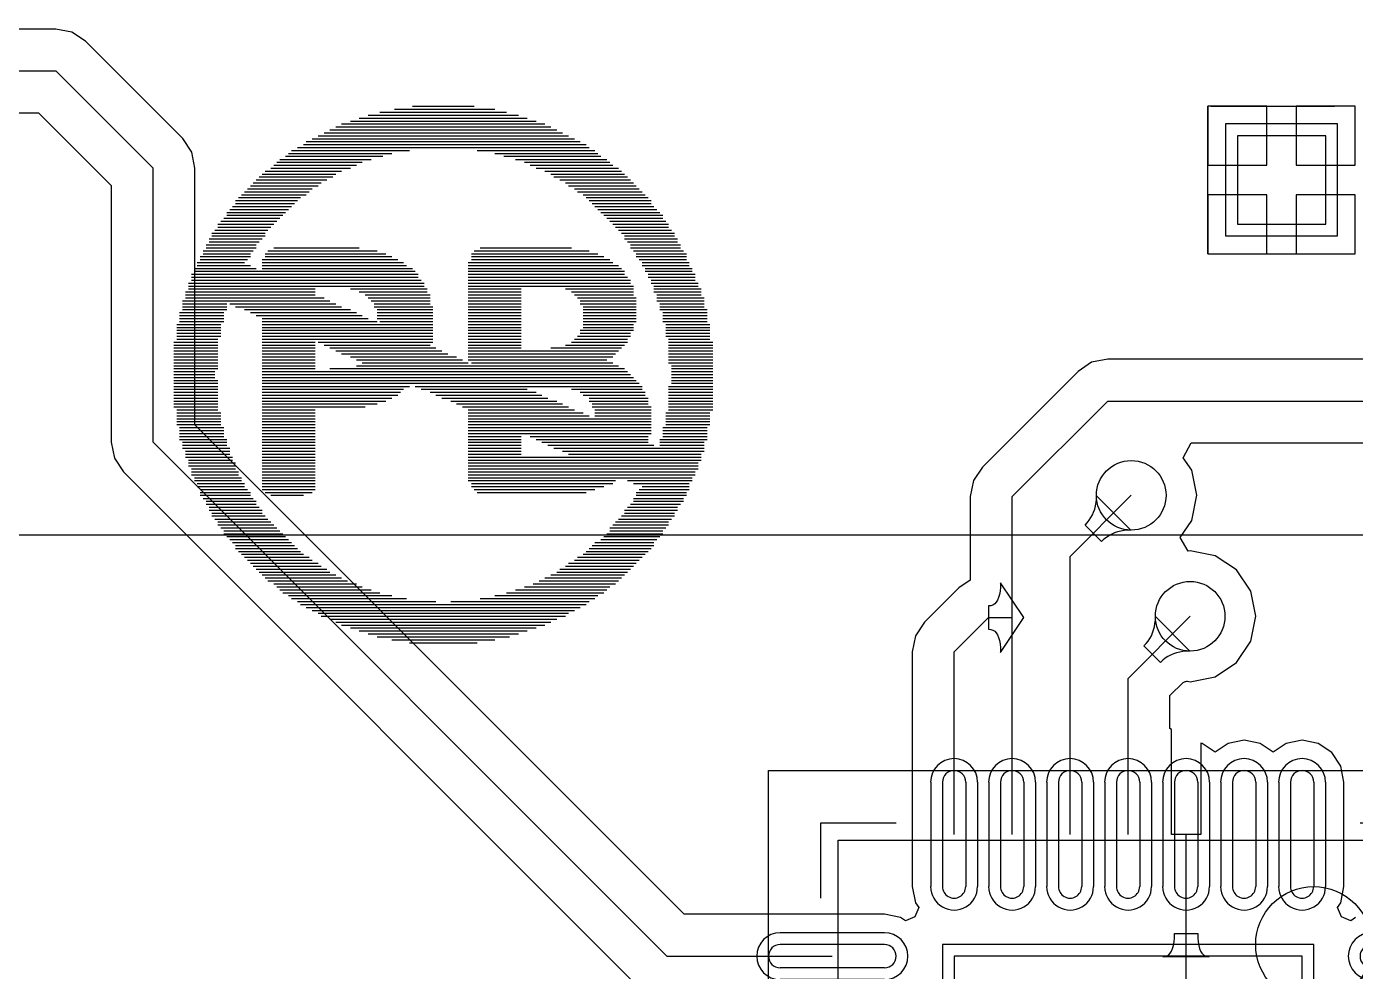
# Model space of a CAD drawing. Header units: millimetres. Extents: x 38 to 147, y 67 to 99.
# Drawn here: x 54.18 to 65.64, y 74.23 to 82.37 of the extents above; entities that cross this region are included whole.
import ezdxf

# ---------------------------------------------------------------- set-up
doc = ezdxf.new("R2010")
doc.units = ezdxf.units.MM
for name, color, linetype in [('BottomOverlay', 54, 'Continuous'), ('Mechanical13', 56, 'Continuous'), ('Mechanical15', 56, 'Continuous'), ('MultiLayer', 9, 'Continuous'), ('TopLayer', 1, 'Continuous'), ('TopOverlay', 2, 'Continuous'), ('TopPaste', 8, 'Continuous'), ('TopSolder', 216, 'Continuous')]:
    doc.layers.add(name, color=color, linetype=linetype)

# ---------------------------------------------------------------- blocks, each defined once
blk = doc.blocks.new('C3528_5')
at = {"layer": 'TopLayer'}
for p, q in [((-1.9, 1.1), (-1.9, -1.1)), ((-0.7, 1.1), (-1.9, 1.1)), ((-0.7, -1.1), (-0.7, 1.1)), ((0.7, 1.1), (0.7, -1.1)), ((1.9, 1.1), (0.7, 1.1)), ((1.9, -1.1), (1.9, 1.1)), ((-1.9, -1.1), (-0.7, -1.1)), ((0.7, -1.1), (1.9, -1.1))]:
    blk.add_line(p, q, dxfattribs=at)
at = {"layer": 'TopOverlay'}
for p, q in [((-2.3, 0), (-2.3, 1.5)), ((-2.3, 1.5), (2.3, 1.5)), ((2.3, -1.5), (2.3, 1.5)), ((-2.743, -1.372), (-2.743, 1.295)), ((-2.3, -1.5), (-2.3, 0)), ((-2.3, -1.5), (2.3, -1.5))]:
    blk.add_line(p, q, dxfattribs=at)
at = {"layer": 'TopPaste'}
for p, q in [((-1.9, 1.1), (-1.9, -1.1)), ((-0.7, 1.1), (-1.9, 1.1)), ((-0.7, -1.1), (-0.7, 1.1)), ((0.7, 1.1), (0.7, -1.1)), ((1.9, 1.1), (0.7, 1.1)), ((1.9, -1.1), (1.9, 1.1)), ((-1.9, -1.1), (-0.7, -1.1)), ((0.7, -1.1), (1.9, -1.1))]:
    blk.add_line(p, q, dxfattribs=at)
at = {"layer": 'TopSolder'}
for p, q in [((-2.002, 1.202), (-2.002, -1.202)), ((-0.598, 1.202), (-2.002, 1.202)), ((-0.598, -1.202), (-0.598, 1.202)), ((0.598, 1.202), (0.598, -1.202)), ((2.002, 1.202), (0.598, 1.202)), ((2.002, -1.202), (2.002, 1.202)), ((-2.002, -1.202), (-0.598, -1.202)), ((0.598, -1.202), (2.002, -1.202))]:
    blk.add_line(p, q, dxfattribs=at)
blk = doc.blocks.new('C0603_16')
at = {"layer": 'TopLayer'}
for p, q in [((-0.356, 0.559), (-0.356, -0.203)), ((0.406, 0.559), (-0.356, 0.559)), ((0.406, -0.203), (0.406, 0.559)), ((1.041, 0.559), (1.041, -0.203)), ((1.803, 0.559), (1.041, 0.559)), ((1.803, -0.203), (1.803, 0.559)), ((-0.356, -0.203), (0.406, -0.203)), ((1.041, -0.203), (1.803, -0.203))]:
    blk.add_line(p, q, dxfattribs=at)
at = {"layer": 'TopOverlay'}
for p, q in [((0.457, 0.813), (-0.61, 0.813)), ((-0.61, 0.813), (-0.61, -0.457)), ((2.032, 0.813), (0.965, 0.813)), ((2.057, 0.813), (2.057, -0.457)), ((0.457, -0.457), (-0.61, -0.457)), ((2.032, -0.457), (0.965, -0.457))]:
    blk.add_line(p, q, dxfattribs=at)
at = {"layer": 'TopPaste'}
for p, q in [((-0.356, 0.559), (-0.356, -0.203)), ((0.406, 0.559), (-0.356, 0.559)), ((0.406, -0.203), (0.406, 0.559)), ((1.041, 0.559), (1.041, -0.203)), ((1.803, 0.559), (1.041, 0.559)), ((1.803, -0.203), (1.803, 0.559)), ((-0.356, -0.203), (0.406, -0.203)), ((1.041, -0.203), (1.803, -0.203))]:
    blk.add_line(p, q, dxfattribs=at)
at = {"layer": 'TopSolder'}
for p, q in [((-0.457, 0.66), (-0.457, -0.305)), ((0.508, 0.66), (-0.457, 0.66)), ((0.508, -0.305), (0.508, 0.66)), ((0.94, 0.66), (0.94, -0.305)), ((1.905, 0.66), (0.94, 0.66)), ((1.905, -0.305), (1.905, 0.66)), ((-0.457, -0.305), (0.508, -0.305)), ((0.94, -0.305), (1.905, -0.305))]:
    blk.add_line(p, q, dxfattribs=at)
blk = doc.blocks.new('CP2102_58')
at = {"layer": 'Mechanical13'}
for p, q in [((2.5, 2.525), (-2.5, 2.525)), ((-2.5, -2.475), (-2.5, 2.525)), ((2.5, -2.475), (2.5, 2.525)), ((2.5, -2.475), (-2.5, -2.475))]:
    blk.add_line(p, q, dxfattribs=at)
blk.add_circle((-1.6, 1.625), 0.5, dxfattribs=at)
at = {"layer": 'Mechanical15'}
for p, q in [((3.1, 3.125), (-3.1, 3.125)), ((-3.1, -3.075), (-3.1, 3.125)), ((3.1, -3.075), (3.1, 3.125)), ((0, -0.475), (0, 0.525)), ((0.5, 0.025), (-0.5, 0.025)), ((3.1, -3.075), (-3.1, -3.075))]:
    blk.add_line(p, q, dxfattribs=at)
at = {"layer": 'TopLayer'}
for p, q in [((-1.6, 3.025), (-1.6, 2.125)), ((-1.4, 3.025), (-1.4, 2.125)), ((-1.1, 3.025), (-1.1, 2.125)), ((-0.9, 3.025), (-0.9, 2.125)), ((-0.6, 3.025), (-0.6, 2.125)), ((-0.4, 3.025), (-0.4, 2.125)), ((-0.1, 3.025), (-0.1, 2.125)), ((0.1, 3.025), (0.1, 2.125)), ((0.4, 3.025), (0.4, 2.125)), ((0.6, 3.025), (0.6, 2.125)), ((0.9, 3.025), (0.9, 2.125)), ((1.1, 3.025), (1.1, 2.125)), ((1.4, 3.025), (1.4, 2.125)), ((1.6, 3.025), (1.6, 2.125)), ((-3, 1.625), (-2.1, 1.625)), ((2.1, 1.625), (3, 1.625)), ((-1.5, 1.525), (-1.5, -1.475)), ((1.5, 1.525), (-1.5, 1.525)), ((1.5, -1.475), (1.5, 1.525)), ((-3, 1.425), (-2.1, 1.425)), ((2.1, 1.425), (3, 1.425)), ((-3, 1.125), (-2.1, 1.125)), ((2.1, 1.125), (3, 1.125)), ((-3, 0.925), (-2.1, 0.925)), ((2.1, 0.925), (3, 0.925)), ((-3, 0.625), (-2.1, 0.625)), ((2.1, 0.625), (3, 0.625)), ((-3, 0.425), (-2.1, 0.425)), ((2.1, 0.425), (3, 0.425)), ((-3, 0.125), (-2.1, 0.125)), ((2.1, 0.125), (3, 0.125)), ((-3, -0.075), (-2.1, -0.075)), ((2.1, -0.075), (3, -0.075)), ((-3, -0.375), (-2.1, -0.375)), ((2.1, -0.375), (3, -0.375)), ((-3, -0.575), (-2.1, -0.575)), ((2.1, -0.575), (3, -0.575)), ((-3, -0.875), (-2.1, -0.875)), ((2.1, -0.875), (3, -0.875)), ((-3, -1.075), (-2.1, -1.075)), ((2.1, -1.075), (3, -1.075)), ((-3, -1.375), (-2.1, -1.375)), ((2.1, -1.375), (3, -1.375)), ((-1.5, -1.475), (1.5, -1.475)), ((-3, -1.575), (-2.1, -1.575)), ((2.1, -1.575), (3, -1.575)), ((-1.6, -2.075), (-1.6, -2.975)), ((-1.4, -2.075), (-1.4, -2.975)), ((-1.1, -2.075), (-1.1, -2.975)), ((-0.9, -2.075), (-0.9, -2.975)), ((-0.6, -2.075), (-0.6, -2.975)), ((-0.4, -2.075), (-0.4, -2.975)), ((-0.1, -2.075), (-0.1, -2.975)), ((0.1, -2.075), (0.1, -2.975)), ((0.4, -2.075), (0.4, -2.975)), ((0.6, -2.075), (0.6, -2.975)), ((0.9, -2.075), (0.9, -2.975)), ((1.1, -2.075), (1.1, -2.975)), ((1.4, -2.075), (1.4, -2.975)), ((1.6, -2.075), (1.6, -2.975))]:
    blk.add_line(p, q, dxfattribs=at)
for centre, start, end in [((-1.5, 3.025), 0, 180), ((-1, 3.025), 0, 180), ((-0.5, 3.025), 0, 180), ((0, 3.025), 0, 180), ((0.5, 3.025), 0, 180), ((1, 3.025), 0, 180), ((1.5, 3.025), 0, 180), ((-1.5, 2.125), 180, 0), ((-1, 2.125), 180, 0), ((-0.5, 2.125), 180, 0), ((0, 2.125), 180, 0), ((0.5, 2.125), 180, 0), ((1, 2.125), 180, 0), ((1.5, 2.125), 180, 0), ((-3, 1.525), 90, 270), ((-2.1, 1.525), 270, 90), ((2.1, 1.525), 90, 270), ((3, 1.525), 270, 90), ((-3, 1.025), 90, 270), ((-2.1, 1.025), 270, 90), ((2.1, 1.025), 90, 270), ((3, 1.025), 270, 90), ((-3, 0.525), 90, 270), ((-2.1, 0.525), 270, 90), ((2.1, 0.525), 90, 270), ((3, 0.525), 270, 90), ((-3, 0.025), 90, 270), ((-2.1, 0.025), 270, 90), ((2.1, 0.025), 90, 270), ((3, 0.025), 270, 90), ((-3, -0.475), 90, 270), ((-2.1, -0.475), 270, 90), ((2.1, -0.475), 90, 270), ((3, -0.475), 270, 90), ((-3, -0.975), 90, 270), ((-2.1, -0.975), 270, 90), ((2.1, -0.975), 90, 270), ((3, -0.975), 270, 90), ((-3, -1.475), 90, 270), ((-2.1, -1.475), 270, 90), ((2.1, -1.475), 90, 270), ((3, -1.475), 270, 90), ((-1.5, -2.075), 0, 180), ((-1, -2.075), 0, 180), ((-0.5, -2.075), 0, 180), ((0, -2.075), 0, 180), ((0.5, -2.075), 0, 180), ((1, -2.075), 0, 180), ((1.5, -2.075), 0, 180), ((-1.5, -2.975), 180, 0), ((-1, -2.975), 180, 0), ((-0.5, -2.975), 180, 0), ((0, -2.975), 180, 0), ((0.5, -2.975), 180, 0), ((1, -2.975), 180, 0), ((1.5, -2.975), 180, 0)]:
    blk.add_arc(centre, 0.1, start, end, dxfattribs=at)
at = {"layer": 'TopOverlay'}
for p, q in [((-2, 2.675), (-2.65, 2.675)), ((-2.65, 2.025), (-2.65, 2.675)), ((2.65, 2.675), (2, 2.675)), ((2.65, 2.025), (2.65, 2.675)), ((-2.65, -2.625), (-2.65, -1.975)), ((2.65, -2.625), (2.65, -1.975)), ((-2, -2.625), (-2.65, -2.625)), ((2.65, -2.625), (2, -2.625))]:
    blk.add_line(p, q, dxfattribs=at)
blk.add_circle((-3.3, 2.525), 0.125, dxfattribs=at)
at = {"layer": 'TopPaste'}
for p, q in [((-1.6, 3.025), (-1.6, 2.125)), ((-1.4, 3.025), (-1.4, 2.125)), ((-1.1, 3.025), (-1.1, 2.125)), ((-0.9, 3.025), (-0.9, 2.125)), ((-0.6, 3.025), (-0.6, 2.125)), ((-0.4, 3.025), (-0.4, 2.125)), ((-0.1, 3.025), (-0.1, 2.125)), ((0.1, 3.025), (0.1, 2.125)), ((0.4, 3.025), (0.4, 2.125)), ((0.6, 3.025), (0.6, 2.125)), ((0.9, 3.025), (0.9, 2.125)), ((1.1, 3.025), (1.1, 2.125)), ((1.4, 3.025), (1.4, 2.125)), ((1.6, 3.025), (1.6, 2.125)), ((-3, 1.625), (-2.1, 1.625)), ((2.1, 1.625), (3, 1.625)), ((-1.5, 1.525), (-1.5, -1.475)), ((1.5, 1.525), (-1.5, 1.525)), ((1.5, -1.475), (1.5, 1.525)), ((-3, 1.425), (-2.1, 1.425)), ((2.1, 1.425), (3, 1.425)), ((-3, 1.125), (-2.1, 1.125)), ((2.1, 1.125), (3, 1.125)), ((-3, 0.925), (-2.1, 0.925)), ((2.1, 0.925), (3, 0.925)), ((-3, 0.625), (-2.1, 0.625)), ((2.1, 0.625), (3, 0.625)), ((-3, 0.425), (-2.1, 0.425)), ((2.1, 0.425), (3, 0.425)), ((-3, 0.125), (-2.1, 0.125)), ((2.1, 0.125), (3, 0.125)), ((-3, -0.075), (-2.1, -0.075)), ((2.1, -0.075), (3, -0.075)), ((-3, -0.375), (-2.1, -0.375)), ((2.1, -0.375), (3, -0.375)), ((-3, -0.575), (-2.1, -0.575)), ((2.1, -0.575), (3, -0.575)), ((-3, -0.875), (-2.1, -0.875)), ((2.1, -0.875), (3, -0.875)), ((-3, -1.075), (-2.1, -1.075)), ((2.1, -1.075), (3, -1.075)), ((-3, -1.375), (-2.1, -1.375)), ((2.1, -1.375), (3, -1.375)), ((-1.5, -1.475), (1.5, -1.475)), ((-3, -1.575), (-2.1, -1.575)), ((2.1, -1.575), (3, -1.575)), ((-1.6, -2.075), (-1.6, -2.975)), ((-1.4, -2.075), (-1.4, -2.975)), ((-1.1, -2.075), (-1.1, -2.975)), ((-0.9, -2.075), (-0.9, -2.975)), ((-0.6, -2.075), (-0.6, -2.975)), ((-0.4, -2.075), (-0.4, -2.975)), ((-0.1, -2.075), (-0.1, -2.975)), ((0.1, -2.075), (0.1, -2.975)), ((0.4, -2.075), (0.4, -2.975)), ((0.6, -2.075), (0.6, -2.975)), ((0.9, -2.075), (0.9, -2.975)), ((1.1, -2.075), (1.1, -2.975)), ((1.4, -2.075), (1.4, -2.975)), ((1.6, -2.075), (1.6, -2.975))]:
    blk.add_line(p, q, dxfattribs=at)
for centre, start, end in [((-1.5, 3.025), 0, 180), ((-1, 3.025), 0, 180), ((-0.5, 3.025), 0, 180), ((0, 3.025), 0, 180), ((0.5, 3.025), 0, 180), ((1, 3.025), 0, 180), ((1.5, 3.025), 0, 180), ((-1.5, 2.125), 180, 0), ((-1, 2.125), 180, 0), ((-0.5, 2.125), 180, 0), ((0, 2.125), 180, 0), ((0.5, 2.125), 180, 0), ((1, 2.125), 180, 0), ((1.5, 2.125), 180, 0), ((-3, 1.525), 90, 270), ((-2.1, 1.525), 270, 90), ((2.1, 1.525), 90, 270), ((3, 1.525), 270, 90), ((-3, 1.025), 90, 270), ((-2.1, 1.025), 270, 90), ((2.1, 1.025), 90, 270), ((3, 1.025), 270, 90), ((-3, 0.525), 90, 270), ((-2.1, 0.525), 270, 90), ((2.1, 0.525), 90, 270), ((3, 0.525), 270, 90), ((-3, 0.025), 90, 270), ((-2.1, 0.025), 270, 90), ((2.1, 0.025), 90, 270), ((3, 0.025), 270, 90), ((-3, -0.475), 90, 270), ((-2.1, -0.475), 270, 90), ((2.1, -0.475), 90, 270), ((3, -0.475), 270, 90), ((-3, -0.975), 90, 270), ((-2.1, -0.975), 270, 90), ((2.1, -0.975), 90, 270), ((3, -0.975), 270, 90), ((-3, -1.475), 90, 270), ((-2.1, -1.475), 270, 90), ((2.1, -1.475), 90, 270), ((3, -1.475), 270, 90), ((-1.5, -2.075), 0, 180), ((-1, -2.075), 0, 180), ((-0.5, -2.075), 0, 180), ((0, -2.075), 0, 180), ((0.5, -2.075), 0, 180), ((1, -2.075), 0, 180), ((1.5, -2.075), 0, 180), ((-1.5, -2.975), 180, 0), ((-1, -2.975), 180, 0), ((-0.5, -2.975), 180, 0), ((0, -2.975), 180, 0), ((0.5, -2.975), 180, 0), ((1, -2.975), 180, 0), ((1.5, -2.975), 180, 0)]:
    blk.add_arc(centre, 0.1, start, end, dxfattribs=at)
at = {"layer": 'TopSolder'}
for p, q in [((-1.702, 3.025), (-1.702, 2.125)), ((-1.298, 3.025), (-1.298, 2.125)), ((-1.202, 3.025), (-1.202, 2.125)), ((-0.798, 3.025), (-0.798, 2.125)), ((-0.702, 3.025), (-0.702, 2.125)), ((-0.298, 3.025), (-0.298, 2.125)), ((-0.202, 3.025), (-0.202, 2.125)), ((0.202, 3.025), (0.202, 2.125)), ((0.298, 3.025), (0.298, 2.125)), ((0.702, 3.025), (0.702, 2.125)), ((0.798, 3.025), (0.798, 2.125)), ((1.202, 3.025), (1.202, 2.125)), ((1.298, 3.025), (1.298, 2.125)), ((1.702, 3.025), (1.702, 2.125)), ((-3, 1.727), (-2.1, 1.727)), ((2.1, 1.727), (3, 1.727)), ((-1.602, 1.627), (-1.602, -1.576)), ((1.602, 1.627), (-1.602, 1.627)), ((1.602, -1.576), (1.602, 1.627)), ((-3, 1.324), (-2.1, 1.324)), ((2.1, 1.324), (3, 1.324)), ((-3, 1.227), (-2.1, 1.227)), ((2.1, 1.227), (3, 1.227)), ((-3, 0.824), (-2.1, 0.824)), ((2.1, 0.824), (3, 0.824)), ((-3, 0.727), (-2.1, 0.727)), ((2.1, 0.727), (3, 0.727)), ((-3, 0.324), (-2.1, 0.324)), ((2.1, 0.324), (3, 0.324)), ((-3, 0.227), (-2.1, 0.227)), ((2.1, 0.227), (3, 0.227)), ((-3, -0.176), (-2.1, -0.176)), ((2.1, -0.176), (3, -0.176)), ((-3, -0.273), (-2.1, -0.273)), ((2.1, -0.273), (3, -0.273)), ((-3, -0.676), (-2.1, -0.676)), ((2.1, -0.676), (3, -0.676)), ((-3, -0.773), (-2.1, -0.773)), ((2.1, -0.773), (3, -0.773)), ((-3, -1.176), (-2.1, -1.176)), ((2.1, -1.176), (3, -1.176)), ((-3, -1.273), (-2.1, -1.273)), ((2.1, -1.273), (3, -1.273)), ((-1.602, -1.576), (1.602, -1.576)), ((-3, -1.676), (-2.1, -1.676)), ((2.1, -1.676), (3, -1.676)), ((-1.702, -2.075), (-1.702, -2.975)), ((-1.298, -2.075), (-1.298, -2.975)), ((-1.202, -2.075), (-1.202, -2.975)), ((-0.798, -2.075), (-0.798, -2.975)), ((-0.702, -2.075), (-0.702, -2.975)), ((-0.298, -2.075), (-0.298, -2.975)), ((-0.202, -2.075), (-0.202, -2.975)), ((0.202, -2.075), (0.202, -2.975)), ((0.298, -2.075), (0.298, -2.975)), ((0.702, -2.075), (0.702, -2.975)), ((0.798, -2.075), (0.798, -2.975)), ((1.202, -2.075), (1.202, -2.975)), ((1.298, -2.075), (1.298, -2.975)), ((1.702, -2.075), (1.702, -2.975))]:
    blk.add_line(p, q, dxfattribs=at)
for centre, start, end in [((-1.5, 3.025), 0, 180), ((-1, 3.025), 0, 180), ((-0.5, 3.025), 0, 180), ((0, 3.025), 0, 180), ((0.5, 3.025), 0, 180), ((1, 3.025), 0, 180), ((1.5, 3.025), 0, 180), ((-1.5, 2.125), 180, 0), ((-1, 2.125), 180, 0), ((-0.5, 2.125), 180, 0), ((0, 2.125), 180, 0), ((0.5, 2.125), 180, 0), ((1, 2.125), 180, 0), ((1.5, 2.125), 180, 0), ((-3, 1.525), 90, 270), ((-2.1, 1.525), 270, 90), ((2.1, 1.525), 90, 270), ((3, 1.525), 270, 90), ((-3, 1.025), 90, 270), ((-2.1, 1.025), 270, 90), ((2.1, 1.025), 90, 270), ((3, 1.025), 270, 90), ((-3, 0.525), 90, 270), ((-2.1, 0.525), 270, 90), ((2.1, 0.525), 90, 270), ((3, 0.525), 270, 90), ((-3, 0.025), 90, 270), ((-2.1, 0.025), 270, 90), ((2.1, 0.025), 90, 270), ((3, 0.025), 270, 90), ((-3, -0.475), 90, 270), ((-2.1, -0.475), 270, 90), ((2.1, -0.475), 90, 270), ((3, -0.475), 270, 90), ((-3, -0.975), 90, 270), ((-2.1, -0.975), 270, 90), ((2.1, -0.975), 90, 270), ((3, -0.975), 270, 90), ((-3, -1.475), 90, 270), ((-2.1, -1.475), 270, 90), ((2.1, -1.475), 90, 270), ((3, -1.475), 270, 90), ((-1.5, -2.075), 0, 180), ((-1, -2.075), 0, 180), ((-0.5, -2.075), 0, 180), ((0, -2.075), 0, 180), ((0.5, -2.075), 0, 180), ((1, -2.075), 0, 180), ((1.5, -2.075), 0, 180), ((-1.5, -2.975), 180, 0), ((-1, -2.975), 180, 0), ((-0.5, -2.975), 180, 0), ((0, -2.975), 180, 0), ((0.5, -2.975), 180, 0), ((1, -2.975), 180, 0), ((1.5, -2.975), 180, 0)]:
    blk.add_arc(centre, 0.202, start, end, dxfattribs=at)
blk = doc.blocks.new('18650_SMT_B_63')
at = {"layer": 'BottomOverlay'}
blk.add_line((69.985, 9.42), (-7.015, 9.42), dxfattribs=at)

msp = doc.modelspace()

# ---------------------------------------------------------------- linework, layer by layer
at = {"layer": 'MultiLayer'}
for centre in [(63.703, 78.334), (64.211, 77.292)]:
    msp.add_circle(centre, 0.3, dxfattribs=at)
at = {"layer": 'TopLayer'}
for p, q in [((54.432, 82.352), (51.74, 82.352)), ((54.57, 82.325), (54.432, 82.352)), ((54.687, 82.246), (54.57, 82.325)), ((55.526, 81.408), (54.687, 82.246)), ((51.74, 81.991), (54.432, 81.991)), ((54.432, 81.991), (55.27, 81.153)), ((64.872, 81.686), (64.364, 81.686)), ((64.364, 81.686), (64.364, 81.178)), ((64.872, 81.178), (64.872, 81.686)), ((65.634, 81.686), (65.126, 81.686)), ((65.126, 81.686), (65.126, 81.178)), ((65.634, 81.178), (65.634, 81.686)), ((51.889, 81.63), (54.283, 81.63)), ((54.283, 81.63), (54.909, 81.003)), ((55.604, 81.291), (55.526, 81.408)), ((55.631, 81.153), (55.604, 81.291)), ((55.27, 78.791), (55.27, 81.153)), ((55.631, 78.94), (55.631, 81.153)), ((64.364, 81.178), (64.872, 81.178)), ((65.126, 81.178), (65.634, 81.178)), ((54.909, 81.003), (54.909, 78.791)), ((64.872, 80.924), (64.364, 80.924)), ((64.364, 80.924), (64.364, 80.416)), ((64.872, 80.416), (64.872, 80.924)), ((65.634, 80.924), (65.126, 80.924)), ((65.126, 80.924), (65.126, 80.416)), ((65.634, 80.416), (65.634, 80.924)), ((64.364, 80.416), (64.872, 80.416)), ((65.126, 80.416), (65.634, 80.416)), ((63.5, 79.507), (63.362, 79.48)), ((65.865, 79.507), (63.5, 79.507)), ((63.245, 79.402), (62.421, 78.578)), ((63.362, 79.48), (63.245, 79.402)), ((62.676, 78.323), (63.5, 79.146)), ((63.5, 79.146), (66.015, 79.146)), ((59.848, 74.724), (55.631, 78.94)), ((54.909, 78.791), (54.937, 78.653)), ((55.27, 78.791), (59.699, 74.363)), ((64.152, 78.658), (64.22, 78.785)), ((64.22, 78.785), (66.015, 78.785)), ((54.937, 78.653), (55.015, 78.536)), ((64.225, 78.55), (64.152, 78.658)), ((55.015, 78.536), (59.443, 74.107)), ((62.421, 78.578), (62.343, 78.461)), ((64.268, 78.334), (64.225, 78.55)), ((62.343, 78.461), (62.315, 78.323)), ((62.315, 78.323), (62.315, 77.602)), ((62.676, 77.281), (62.676, 78.323)), ((63.176, 77.807), (63.703, 78.334)), ((63.395, 78.243), (63.4, 78.271)), ((63.4, 78.271), (63.403, 78.3)), ((63.403, 78.3), (63.403, 78.331)), ((63.403, 78.331), (63.7, 78.034)), ((64.225, 78.117), (64.268, 78.334)), ((63.341, 78.119), (63.356, 78.142)), ((63.356, 78.142), (63.369, 78.165)), ((63.369, 78.165), (63.379, 78.19)), ((63.379, 78.19), (63.388, 78.216)), ((63.388, 78.216), (63.395, 78.243)), ((63.305, 78.077), (63.324, 78.097)), ((63.447, 77.936), (63.305, 78.077)), ((63.324, 78.097), (63.341, 78.119)), ((63.586, 78.019), (63.56, 78.01)), ((63.613, 78.025), (63.586, 78.019)), ((63.641, 78.03), (63.613, 78.025)), ((63.67, 78.033), (63.641, 78.03)), ((63.7, 78.034), (63.67, 78.033)), ((64.126, 77.97), (64.225, 78.117)), ((63.467, 77.955), (63.447, 77.936)), ((63.489, 77.971), (63.467, 77.955)), ((63.511, 77.986), (63.489, 77.971)), ((63.535, 77.999), (63.511, 77.986)), ((63.56, 78.01), (63.535, 77.999)), ((64.193, 77.853), (64.126, 77.97)), ((63.176, 75.413), (63.176, 77.807)), ((64.211, 77.857), (64.193, 77.853)), ((64.427, 77.814), (64.211, 77.857)), ((64.611, 77.692), (64.427, 77.814)), ((64.733, 77.508), (64.611, 77.692)), ((62.315, 77.602), (62.218, 77.537)), ((62.576, 77.581), (62.575, 77.543)), ((62.776, 77.281), (62.576, 77.581)), ((62.218, 77.537), (61.921, 77.24)), ((62.56, 77.453), (62.551, 77.431)), ((62.567, 77.479), (62.56, 77.453)), ((62.572, 77.509), (62.567, 77.479)), ((62.575, 77.543), (62.572, 77.509)), ((64.776, 77.292), (64.733, 77.508)), ((62.493, 77.383), (62.473, 77.381)), ((62.473, 77.381), (62.473, 77.181)), ((62.51, 77.389), (62.493, 77.383)), ((62.526, 77.399), (62.51, 77.389)), ((62.539, 77.413), (62.526, 77.399)), ((62.551, 77.431), (62.539, 77.413)), ((61.921, 77.24), (61.843, 77.123)), ((62.176, 76.985), (62.473, 77.281)), ((62.473, 77.281), (62.676, 77.281)), ((62.576, 76.981), (62.776, 77.281)), ((62.676, 75.413), (62.676, 77.281)), ((62.776, 77.281), (62.776, 77.281)), ((62.776, 77.281), (62.776, 77.281)), ((62.776, 77.281), (62.776, 77.281)), ((62.776, 77.281), (62.776, 77.281)), ((62.776, 77.281), (62.776, 77.281)), ((62.776, 77.281), (62.776, 77.281)), ((62.776, 77.281), (62.776, 77.281)), ((62.776, 77.281), (62.776, 77.281)), ((62.776, 77.281), (62.776, 77.281)), ((62.776, 77.281), (62.776, 77.281)), ((63.676, 76.757), (64.211, 77.292)), ((63.903, 77.202), (63.908, 77.23)), ((63.908, 77.23), (63.911, 77.259)), ((63.911, 77.259), (63.911, 77.289)), ((63.911, 77.289), (64.208, 76.992)), ((64.733, 77.076), (64.776, 77.292)), ((61.843, 77.123), (61.815, 76.985)), ((62.473, 77.181), (62.493, 77.179)), ((62.493, 77.179), (62.51, 77.173)), ((62.51, 77.173), (62.526, 77.163)), ((62.526, 77.163), (62.539, 77.149)), ((62.539, 77.149), (62.551, 77.131)), ((62.551, 77.131), (62.56, 77.109)), ((62.56, 77.109), (62.567, 77.083)), ((63.864, 77.1), (63.877, 77.124)), ((63.877, 77.124), (63.887, 77.149)), ((63.887, 77.149), (63.896, 77.175)), ((63.896, 77.175), (63.903, 77.202)), ((62.567, 77.083), (62.572, 77.053)), ((62.572, 77.053), (62.575, 77.019)), ((62.575, 77.019), (62.576, 76.981)), ((63.813, 77.036), (63.832, 77.056)), ((63.955, 76.894), (63.813, 77.036)), ((63.832, 77.056), (63.849, 77.078)), ((63.849, 77.078), (63.864, 77.1)), ((64.149, 76.989), (64.121, 76.984)), ((64.178, 76.992), (64.149, 76.989)), ((64.208, 76.992), (64.178, 76.992)), ((64.611, 76.893), (64.733, 77.076)), ((61.815, 76.985), (61.815, 75.863)), ((62.176, 75.413), (62.176, 76.985)), ((63.975, 76.913), (63.955, 76.894)), ((63.997, 76.93), (63.975, 76.913)), ((64.019, 76.945), (63.997, 76.93)), ((64.043, 76.958), (64.019, 76.945)), ((64.068, 76.968), (64.043, 76.958)), ((64.094, 76.977), (64.068, 76.968)), ((64.121, 76.984), (64.094, 76.977)), ((64.427, 76.77), (64.611, 76.893)), ((63.676, 75.413), (63.676, 76.757)), ((64.211, 76.727), (64.427, 76.77)), ((64.037, 76.608), (64.151, 76.721)), ((64.151, 76.721), (64.152, 76.722)), ((64.152, 76.722), (64.157, 76.725)), ((64.157, 76.725), (64.161, 76.727)), ((64.161, 76.727), (64.167, 76.729)), ((64.167, 76.729), (64.174, 76.73)), ((64.174, 76.73), (64.182, 76.732)), ((64.182, 76.732), (64.187, 76.732)), ((64.187, 76.732), (64.211, 76.727)), ((64.037, 76.325), (64.037, 76.608)), ((64.049, 76.315), (64.037, 76.325)), ((64.049, 75.413), (64.049, 76.315)), ((64.315, 76.196), (64.303, 76.198)), ((64.303, 76.198), (64.303, 75.413)), ((64.426, 76.121), (64.315, 76.196)), ((64.538, 76.196), (64.426, 76.121)), ((64.676, 76.224), (64.538, 76.196)), ((64.815, 76.196), (64.676, 76.224)), ((64.926, 76.121), (64.815, 76.196)), ((65.038, 76.196), (64.926, 76.121)), ((65.176, 76.224), (65.038, 76.196)), ((65.315, 76.196), (65.176, 76.224)), ((65.432, 76.118), (65.315, 76.196)), ((65.51, 76.001), (65.432, 76.118)), ((65.537, 75.863), (65.51, 76.001)), ((61.815, 75.863), (61.815, 74.963)), ((65.537, 74.963), (65.537, 75.863)), ((64.303, 75.413), (64.049, 75.413)), ((64.176, 73.363), (64.176, 75.413)), ((61.815, 74.963), (61.843, 74.824)), ((65.51, 74.824), (65.537, 74.963)), ((61.843, 74.824), (61.871, 74.782)), ((65.481, 74.782), (65.51, 74.824)), ((61.576, 74.724), (59.848, 74.724)), ((61.715, 74.696), (61.576, 74.724)), ((61.757, 74.668), (61.715, 74.696)), ((61.838, 74.701), (61.757, 74.668)), ((61.871, 74.782), (61.838, 74.701)), ((65.515, 74.701), (65.481, 74.782)), ((65.596, 74.668), (65.515, 74.701)), ((65.638, 74.696), (65.596, 74.668)), ((64.067, 74.456), (64.072, 74.486)), ((64.072, 74.486), (64.075, 74.521)), ((64.075, 74.521), (64.076, 74.56)), ((64.076, 74.56), (64.276, 74.56)), ((64.276, 74.56), (64.277, 74.521)), ((64.277, 74.521), (64.28, 74.486)), ((64.28, 74.486), (64.285, 74.456)), ((59.699, 74.363), (61.126, 74.363)), ((63.976, 74.357), (63.995, 74.359)), ((64.376, 74.357), (63.976, 74.357)), ((63.995, 74.359), (64.012, 74.365)), ((64.012, 74.365), (64.027, 74.375)), ((64.027, 74.375), (64.04, 74.389)), ((64.04, 74.389), (64.051, 74.407)), ((64.051, 74.407), (64.06, 74.43)), ((64.06, 74.43), (64.067, 74.456)), ((64.285, 74.456), (64.292, 74.43)), ((64.292, 74.43), (64.301, 74.407)), ((64.301, 74.407), (64.312, 74.389)), ((64.312, 74.389), (64.325, 74.375)), ((64.325, 74.375), (64.34, 74.365)), ((64.34, 74.365), (64.357, 74.359)), ((64.357, 74.359), (64.376, 74.357))]:
    msp.add_line(p, q, dxfattribs=at)
for centre in [(63.703, 78.334), (64.211, 77.292)]:
    msp.add_circle(centre, 0.3, dxfattribs=at)
at = {"layer": 'TopOverlay'}
for p, q in [((57.506, 81.686), (58.039, 81.686)), ((57.048, 81.585), (58.496, 81.585)), ((57.125, 81.61), (58.42, 81.61)), ((57.226, 81.636), (58.318, 81.636)), ((57.353, 81.661), (58.217, 81.661)), ((56.744, 81.458), (58.801, 81.458)), ((56.794, 81.483), (58.75, 81.483)), ((56.845, 81.509), (58.699, 81.509)), ((56.896, 81.534), (58.649, 81.534)), ((56.972, 81.559), (58.572, 81.559)), ((56.566, 81.356), (59.004, 81.356)), ((56.591, 81.382), (58.953, 81.382)), ((56.642, 81.407), (58.903, 81.407)), ((56.693, 81.432), (58.852, 81.432)), ((56.363, 81.229), (57.15, 81.229)), ((56.413, 81.255), (57.252, 81.255)), ((56.439, 81.28), (57.328, 81.28)), ((56.464, 81.305), (57.48, 81.305)), ((56.515, 81.331), (59.03, 81.331)), ((58.064, 81.305), (59.08, 81.305)), ((58.217, 81.28), (59.106, 81.28)), ((58.293, 81.255), (59.131, 81.255)), ((58.395, 81.229), (59.182, 81.229)), ((56.236, 81.128), (56.896, 81.128)), ((56.286, 81.153), (56.972, 81.153)), ((56.312, 81.178), (57.023, 81.178)), ((56.337, 81.204), (57.074, 81.204)), ((58.471, 81.204), (59.207, 81.204)), ((58.522, 81.178), (59.233, 81.178)), ((58.572, 81.153), (59.284, 81.153)), ((58.649, 81.128), (59.309, 81.128)), ((56.109, 81.001), (56.693, 81.001)), ((56.134, 81.026), (56.718, 81.026)), ((56.159, 81.051), (56.769, 81.051)), ((56.185, 81.077), (56.82, 81.077)), ((56.21, 81.102), (56.845, 81.102)), ((58.699, 81.102), (59.334, 81.102)), ((58.725, 81.077), (59.36, 81.077)), ((58.776, 81.051), (59.385, 81.051)), ((58.826, 81.026), (59.411, 81.026)), ((58.852, 81.001), (59.436, 81.001)), ((56.007, 80.899), (56.54, 80.899)), ((56.032, 80.924), (56.591, 80.924)), ((56.058, 80.95), (56.617, 80.95)), ((56.083, 80.975), (56.642, 80.975)), ((58.903, 80.975), (59.461, 80.975)), ((58.928, 80.95), (59.487, 80.95)), ((58.979, 80.924), (59.512, 80.924)), ((59.004, 80.899), (59.538, 80.899)), ((55.905, 80.772), (56.413, 80.772)), ((55.931, 80.797), (56.439, 80.797)), ((55.956, 80.823), (56.464, 80.823)), ((55.982, 80.874), (56.515, 80.874)), ((55.982, 80.848), (56.49, 80.848)), ((59.03, 80.874), (59.563, 80.874)), ((59.055, 80.848), (59.563, 80.848)), ((59.08, 80.823), (59.588, 80.823)), ((59.106, 80.797), (59.614, 80.797)), ((59.131, 80.772), (59.639, 80.772)), ((55.829, 80.67), (56.312, 80.67)), ((55.855, 80.696), (56.337, 80.696)), ((55.88, 80.721), (56.363, 80.721)), ((55.905, 80.747), (56.388, 80.747)), ((59.157, 80.747), (59.665, 80.747)), ((59.182, 80.721), (59.665, 80.721)), ((59.207, 80.696), (59.69, 80.696)), ((59.233, 80.67), (59.715, 80.67)), ((55.753, 80.543), (56.21, 80.543)), ((55.778, 80.594), (56.236, 80.594)), ((55.778, 80.569), (56.236, 80.569)), ((55.804, 80.62), (56.261, 80.62)), ((55.829, 80.645), (56.286, 80.645)), ((59.258, 80.645), (59.715, 80.645)), ((59.284, 80.62), (59.741, 80.62)), ((59.309, 80.594), (59.766, 80.594)), ((59.334, 80.569), (59.766, 80.569)), ((59.334, 80.543), (59.792, 80.543)), ((55.702, 80.442), (56.134, 80.442)), ((55.728, 80.493), (56.159, 80.493)), ((55.728, 80.467), (56.159, 80.467)), ((55.753, 80.518), (56.185, 80.518)), ((56.261, 80.442), (57.201, 80.442)), ((56.312, 80.467), (57.048, 80.467)), ((58.039, 80.442), (59.03, 80.442)), ((58.09, 80.467), (58.877, 80.467)), ((59.36, 80.518), (59.792, 80.518)), ((59.385, 80.493), (59.817, 80.493)), ((59.385, 80.467), (59.817, 80.467)), ((59.411, 80.442), (59.842, 80.442)), ((55.651, 80.34), (56.058, 80.34)), ((55.651, 80.315), (56.109, 80.315)), ((55.677, 80.391), (56.109, 80.391)), ((55.677, 80.366), (56.083, 80.366)), ((55.702, 80.416), (56.109, 80.416)), ((56.21, 80.366), (57.379, 80.366)), ((56.21, 80.34), (57.429, 80.34)), ((56.21, 80.315), (57.455, 80.315)), ((56.236, 80.416), (57.277, 80.416)), ((56.236, 80.391), (57.328, 80.391)), ((57.988, 80.34), (59.233, 80.34)), ((57.988, 80.315), (59.284, 80.315)), ((58.014, 80.416), (59.106, 80.416)), ((58.014, 80.391), (59.157, 80.391)), ((58.014, 80.366), (59.207, 80.366)), ((59.436, 80.416), (59.868, 80.416)), ((59.436, 80.391), (59.868, 80.391)), ((59.461, 80.366), (59.868, 80.366)), ((59.487, 80.34), (59.893, 80.34)), ((59.487, 80.315), (59.893, 80.315)), ((55.601, 80.239), (57.556, 80.239)), ((55.601, 80.213), (57.556, 80.213)), ((55.626, 80.289), (56.159, 80.289)), ((55.626, 80.264), (57.531, 80.264)), ((56.21, 80.289), (57.506, 80.289)), ((57.988, 80.289), (59.309, 80.289)), ((57.988, 80.264), (59.334, 80.264)), ((57.988, 80.239), (59.334, 80.239)), ((57.988, 80.213), (59.36, 80.213)), ((59.512, 80.289), (59.919, 80.289)), ((59.512, 80.264), (59.919, 80.264)), ((59.538, 80.239), (59.944, 80.239)), ((59.538, 80.213), (59.944, 80.213)), ((55.55, 80.086), (56.667, 80.086)), ((55.575, 80.162), (57.607, 80.162)), ((55.575, 80.137), (57.607, 80.137)), ((55.575, 80.112), (56.667, 80.112)), ((55.601, 80.188), (57.582, 80.188)), ((56.972, 80.112), (57.633, 80.112)), ((57.048, 80.086), (57.633, 80.086)), ((57.988, 80.188), (59.385, 80.188)), ((57.988, 80.162), (59.385, 80.162)), ((57.988, 80.137), (59.411, 80.137)), ((57.988, 80.112), (58.445, 80.112)), ((57.988, 80.086), (58.445, 80.086)), ((58.826, 80.112), (59.411, 80.112)), ((58.877, 80.086), (59.411, 80.086)), ((59.563, 80.188), (59.944, 80.188)), ((59.563, 80.162), (59.969, 80.162)), ((59.588, 80.137), (59.969, 80.137)), ((59.588, 80.112), (59.995, 80.112)), ((59.588, 80.086), (59.995, 80.086)), ((55.524, 80.01), (56.794, 80.01)), ((55.524, 79.985), (55.905, 79.985)), ((55.55, 80.061), (56.667, 80.061)), ((55.55, 80.035), (56.744, 80.035)), ((55.931, 79.985), (56.845, 79.985)), ((57.099, 80.061), (57.658, 80.061)), ((57.125, 80.035), (57.658, 80.035)), ((57.15, 80.01), (57.658, 80.01)), ((57.175, 79.985), (57.658, 79.985)), ((57.988, 80.061), (58.445, 80.061)), ((57.988, 80.035), (58.445, 80.035)), ((57.988, 80.01), (58.445, 80.01)), ((57.988, 79.985), (58.445, 79.985)), ((58.903, 80.061), (59.411, 80.061)), ((58.928, 80.035), (59.436, 80.035)), ((58.953, 80.01), (59.436, 80.01)), ((58.953, 79.985), (59.436, 79.985)), ((59.614, 80.061), (59.995, 80.061)), ((59.614, 80.035), (60.02, 80.035)), ((59.614, 80.01), (60.02, 80.01)), ((59.639, 79.985), (60.02, 79.985)), ((55.499, 79.908), (55.88, 79.908)), ((55.499, 79.883), (55.88, 79.883)), ((55.499, 79.858), (55.88, 79.858)), ((55.524, 79.959), (55.905, 79.959)), ((55.524, 79.934), (55.905, 79.934)), ((55.982, 79.959), (56.896, 79.959)), ((56.058, 79.934), (56.972, 79.934)), ((56.109, 79.908), (57.023, 79.908)), ((56.159, 79.883), (57.074, 79.883)), ((56.21, 79.858), (57.125, 79.858)), ((57.175, 79.959), (57.683, 79.959)), ((57.201, 79.934), (57.683, 79.934)), ((57.201, 79.908), (57.683, 79.908)), ((57.201, 79.883), (57.683, 79.883)), ((57.201, 79.858), (57.683, 79.858)), ((57.988, 79.959), (58.445, 79.959)), ((57.988, 79.934), (58.445, 79.934)), ((57.988, 79.908), (58.445, 79.908)), ((57.988, 79.883), (58.445, 79.883)), ((57.988, 79.858), (58.445, 79.858)), ((58.979, 79.959), (59.436, 79.959)), ((58.979, 79.934), (59.436, 79.934)), ((58.979, 79.908), (59.436, 79.908)), ((58.979, 79.883), (59.436, 79.883)), ((58.979, 79.858), (59.436, 79.858)), ((59.639, 79.959), (60.02, 79.959)), ((59.639, 79.934), (60.046, 79.934)), ((59.665, 79.908), (60.046, 79.908)), ((59.665, 79.883), (60.046, 79.883)), ((59.665, 79.858), (60.046, 79.858)), ((55.474, 79.807), (55.855, 79.807)), ((55.474, 79.781), (55.855, 79.781)), ((55.474, 79.756), (55.855, 79.756)), ((55.499, 79.832), (55.88, 79.832)), ((56.21, 79.832), (57.201, 79.832)), ((56.21, 79.807), (57.683, 79.807)), ((56.21, 79.781), (57.683, 79.781)), ((56.21, 79.756), (57.683, 79.756)), ((57.226, 79.832), (57.683, 79.832)), ((57.988, 79.832), (58.445, 79.832)), ((57.988, 79.807), (58.445, 79.807)), ((57.988, 79.781), (58.445, 79.781)), ((57.988, 79.756), (58.445, 79.756)), ((58.953, 79.756), (59.411, 79.756)), ((58.979, 79.832), (59.436, 79.832)), ((58.979, 79.807), (59.411, 79.807)), ((58.979, 79.781), (59.411, 79.781)), ((59.665, 79.832), (60.046, 79.832)), ((59.69, 79.807), (60.071, 79.807)), ((59.69, 79.781), (60.071, 79.781)), ((59.69, 79.756), (60.071, 79.756)), ((55.448, 79.654), (55.829, 79.654)), ((55.448, 79.629), (55.829, 79.629)), ((55.474, 79.731), (55.855, 79.731)), ((55.474, 79.705), (55.855, 79.705)), ((55.474, 79.68), (55.829, 79.68)), ((56.21, 79.731), (57.683, 79.731)), ((56.21, 79.705), (57.683, 79.705)), ((56.21, 79.68), (57.683, 79.68)), ((56.21, 79.654), (56.667, 79.654)), ((56.21, 79.629), (56.667, 79.629)), ((56.693, 79.654), (57.683, 79.654)), ((56.744, 79.629), (57.658, 79.629)), ((57.988, 79.731), (58.445, 79.731)), ((57.988, 79.705), (58.445, 79.705)), ((57.988, 79.68), (58.445, 79.68)), ((57.988, 79.654), (58.445, 79.654)), ((57.988, 79.629), (58.445, 79.629)), ((58.826, 79.629), (59.334, 79.629)), ((58.877, 79.654), (59.36, 79.654)), ((58.903, 79.68), (59.36, 79.68)), ((58.928, 79.705), (59.385, 79.705)), ((58.953, 79.731), (59.385, 79.731)), ((59.69, 79.731), (60.071, 79.731)), ((59.69, 79.705), (60.071, 79.705)), ((59.715, 79.68), (60.071, 79.68)), ((59.715, 79.654), (60.096, 79.654)), ((59.715, 79.629), (60.096, 79.629)), ((55.448, 79.604), (55.829, 79.604)), ((55.448, 79.578), (55.829, 79.578)), ((55.448, 79.553), (55.829, 79.553)), ((55.448, 79.527), (55.829, 79.527)), ((56.21, 79.604), (56.667, 79.604)), ((56.21, 79.578), (56.667, 79.578)), ((56.21, 79.553), (56.667, 79.553)), ((56.21, 79.527), (56.667, 79.527)), ((56.794, 79.604), (57.709, 79.604)), ((56.845, 79.578), (57.76, 79.578)), ((56.896, 79.553), (57.81, 79.553)), ((56.972, 79.527), (57.887, 79.527)), ((57.988, 79.604), (58.445, 79.604)), ((57.988, 79.578), (59.284, 79.578)), ((57.988, 79.553), (59.258, 79.553)), ((57.988, 79.527), (59.233, 79.527)), ((58.699, 79.604), (59.309, 79.604)), ((59.715, 79.604), (60.096, 79.604)), ((59.715, 79.578), (60.096, 79.578)), ((59.715, 79.553), (60.096, 79.553)), ((59.715, 79.527), (60.096, 79.527)), ((55.448, 79.502), (55.829, 79.502)), ((55.448, 79.477), (55.829, 79.477)), ((55.448, 79.451), (55.829, 79.451)), ((55.448, 79.426), (55.829, 79.426)), ((55.448, 79.4), (55.804, 79.4)), ((56.21, 79.502), (56.667, 79.502)), ((56.21, 79.477), (56.667, 79.477)), ((56.21, 79.451), (56.667, 79.451)), ((56.21, 79.426), (56.667, 79.426)), ((56.21, 79.4), (59.36, 79.4)), ((56.794, 79.426), (59.334, 79.426)), ((57.023, 79.502), (57.937, 79.502)), ((57.023, 79.451), (59.284, 79.451)), ((57.074, 79.477), (57.988, 79.477)), ((57.988, 79.502), (59.182, 79.502)), ((58.014, 79.477), (59.233, 79.477)), ((59.715, 79.502), (60.096, 79.502)), ((59.715, 79.477), (60.096, 79.477)), ((59.741, 79.451), (60.096, 79.451)), ((59.741, 79.426), (60.096, 79.426)), ((59.741, 79.4), (60.096, 79.4)), ((55.448, 79.375), (55.804, 79.375)), ((55.448, 79.35), (55.804, 79.35)), ((55.448, 79.324), (55.829, 79.324)), ((55.448, 79.299), (55.829, 79.299)), ((56.21, 79.375), (59.385, 79.375)), ((56.21, 79.35), (59.411, 79.35)), ((56.21, 79.324), (59.436, 79.324)), ((56.21, 79.299), (59.461, 79.299)), ((59.741, 79.375), (60.096, 79.375)), ((59.741, 79.35), (60.096, 79.35)), ((59.741, 79.324), (60.096, 79.324)), ((59.741, 79.299), (60.096, 79.299)), ((55.448, 79.273), (55.829, 79.273)), ((55.448, 79.248), (55.829, 79.248)), ((55.448, 79.223), (55.829, 79.223)), ((55.448, 79.197), (55.829, 79.197)), ((55.448, 79.172), (55.829, 79.172)), ((56.21, 79.273), (57.48, 79.273)), ((56.21, 79.248), (57.429, 79.248)), ((56.21, 79.223), (57.404, 79.223)), ((56.21, 79.197), (57.379, 79.197)), ((56.21, 79.172), (57.328, 79.172)), ((57.531, 79.273), (59.487, 79.273)), ((57.582, 79.248), (58.496, 79.248)), ((57.658, 79.223), (58.572, 79.223)), ((57.709, 79.197), (58.623, 79.197)), ((57.76, 79.172), (58.674, 79.172)), ((58.877, 79.248), (59.487, 79.248)), ((58.953, 79.223), (59.512, 79.223)), ((58.979, 79.197), (59.512, 79.197)), ((59.03, 79.172), (59.538, 79.172)), ((59.715, 79.273), (60.096, 79.273)), ((59.715, 79.248), (60.096, 79.248)), ((59.715, 79.223), (60.096, 79.223)), ((59.715, 79.197), (60.096, 79.197)), ((59.715, 79.172), (60.096, 79.172)), ((55.448, 79.146), (55.829, 79.146)), ((55.448, 79.121), (55.829, 79.121)), ((55.448, 79.096), (55.829, 79.096)), ((55.474, 79.07), (55.829, 79.07)), ((56.21, 79.146), (57.277, 79.146)), ((56.21, 79.121), (57.201, 79.121)), ((56.21, 79.096), (57.099, 79.096)), ((56.21, 79.07), (56.667, 79.07)), ((57.836, 79.146), (58.75, 79.146)), ((57.887, 79.121), (58.801, 79.121)), ((57.937, 79.096), (58.852, 79.096)), ((57.988, 79.07), (58.903, 79.07)), ((59.03, 79.146), (59.538, 79.146)), ((59.055, 79.121), (59.538, 79.121)), ((59.055, 79.096), (59.563, 79.096)), ((59.08, 79.07), (59.563, 79.07)), ((59.715, 79.146), (60.096, 79.146)), ((59.715, 79.121), (60.096, 79.121)), ((59.715, 79.096), (60.096, 79.096)), ((59.715, 79.07), (60.096, 79.07)), ((55.474, 79.045), (55.855, 79.045)), ((55.474, 79.019), (55.855, 79.019)), ((55.474, 78.994), (55.855, 78.994)), ((55.474, 78.969), (55.855, 78.969)), ((55.474, 78.943), (55.855, 78.943)), ((56.21, 79.045), (56.667, 79.045)), ((56.21, 79.019), (56.667, 79.019)), ((56.21, 78.994), (56.667, 78.994)), ((56.21, 78.969), (56.667, 78.969)), ((56.21, 78.943), (56.667, 78.943)), ((57.988, 79.045), (58.979, 79.045)), ((57.988, 79.019), (59.03, 79.019)), ((57.988, 78.994), (59.563, 78.994)), ((57.988, 78.969), (59.563, 78.969)), ((57.988, 78.943), (59.563, 78.943)), ((59.08, 79.045), (59.563, 79.045)), ((59.08, 79.019), (59.563, 79.019)), ((59.69, 79.045), (60.071, 79.045)), ((59.69, 79.019), (60.071, 79.019)), ((59.69, 78.994), (60.071, 78.994)), ((59.69, 78.969), (60.071, 78.969)), ((59.69, 78.943), (60.071, 78.943)), ((55.499, 78.918), (55.88, 78.918)), ((55.499, 78.892), (55.88, 78.892)), ((55.499, 78.867), (55.88, 78.867)), ((55.499, 78.842), (55.88, 78.842)), ((56.21, 78.918), (56.667, 78.918)), ((56.21, 78.892), (56.667, 78.892)), ((56.21, 78.867), (56.667, 78.867)), ((56.21, 78.842), (56.667, 78.842)), ((57.988, 78.918), (59.563, 78.918)), ((57.988, 78.892), (59.563, 78.892)), ((57.988, 78.867), (59.563, 78.867)), ((57.988, 78.842), (58.445, 78.842)), ((58.522, 78.842), (59.538, 78.842)), ((59.665, 78.918), (60.046, 78.918)), ((59.665, 78.892), (60.046, 78.892)), ((59.665, 78.867), (60.046, 78.867)), ((59.665, 78.842), (60.046, 78.842)), ((55.499, 78.816), (55.905, 78.816)), ((55.524, 78.791), (55.905, 78.791)), ((55.524, 78.765), (55.905, 78.765)), ((55.524, 78.74), (55.931, 78.74)), ((55.55, 78.715), (55.931, 78.715)), ((56.21, 78.816), (56.667, 78.816)), ((56.21, 78.791), (56.667, 78.791)), ((56.21, 78.765), (56.667, 78.765)), ((56.21, 78.74), (56.667, 78.74)), ((56.21, 78.715), (56.667, 78.715)), ((57.988, 78.816), (58.445, 78.816)), ((57.988, 78.791), (58.445, 78.791)), ((57.988, 78.765), (58.445, 78.765)), ((57.988, 78.74), (58.445, 78.74)), ((57.988, 78.715), (58.445, 78.715)), ((58.572, 78.816), (59.538, 78.816)), ((58.623, 78.791), (59.538, 78.791)), ((58.674, 78.765), (59.588, 78.765)), ((58.725, 78.74), (60.02, 78.74)), ((58.801, 78.715), (60.02, 78.715)), ((59.639, 78.816), (60.046, 78.816)), ((59.639, 78.791), (60.02, 78.791)), ((59.639, 78.765), (60.02, 78.765)), ((55.55, 78.689), (55.931, 78.689)), ((55.55, 78.664), (55.956, 78.664)), ((55.575, 78.638), (55.956, 78.638)), ((55.575, 78.613), (55.982, 78.613)), ((56.21, 78.689), (56.667, 78.689)), ((56.21, 78.664), (56.667, 78.664)), ((56.21, 78.638), (56.667, 78.638)), ((56.21, 78.613), (56.667, 78.613)), ((57.988, 78.689), (58.445, 78.689)), ((57.988, 78.664), (59.995, 78.664)), ((57.988, 78.638), (59.995, 78.638)), ((57.988, 78.613), (59.969, 78.613)), ((58.852, 78.689), (59.995, 78.689)), ((55.575, 78.588), (55.982, 78.588)), ((55.601, 78.562), (55.982, 78.562)), ((55.601, 78.537), (56.007, 78.537)), ((55.601, 78.511), (56.007, 78.511)), ((55.626, 78.486), (56.032, 78.486)), ((56.21, 78.588), (56.667, 78.588)), ((56.21, 78.562), (56.667, 78.562)), ((56.21, 78.537), (56.667, 78.537)), ((56.21, 78.511), (56.667, 78.511)), ((56.21, 78.486), (56.667, 78.486)), ((57.988, 78.588), (59.969, 78.588)), ((57.988, 78.562), (59.969, 78.562)), ((57.988, 78.537), (59.944, 78.537)), ((57.988, 78.511), (59.944, 78.511)), ((57.988, 78.486), (59.919, 78.486)), ((55.626, 78.461), (56.032, 78.461)), ((55.651, 78.435), (56.058, 78.435)), ((55.651, 78.41), (56.058, 78.41)), ((55.677, 78.384), (56.083, 78.384)), ((56.21, 78.461), (56.667, 78.461)), ((56.21, 78.435), (56.667, 78.435)), ((56.21, 78.41), (56.667, 78.41)), ((56.21, 78.384), (56.667, 78.384)), ((57.988, 78.461), (59.258, 78.461)), ((58.014, 78.435), (59.233, 78.435)), ((58.014, 78.41), (59.157, 78.41)), ((58.039, 78.384), (59.08, 78.384)), ((59.36, 78.461), (59.919, 78.461)), ((59.411, 78.435), (59.893, 78.435)), ((59.461, 78.384), (59.893, 78.384)), ((59.487, 78.41), (59.893, 78.41)), ((55.677, 78.359), (56.109, 78.359)), ((55.677, 78.334), (56.109, 78.334)), ((55.702, 78.308), (56.134, 78.308)), ((55.728, 78.283), (56.159, 78.283)), ((55.728, 78.257), (56.159, 78.257)), ((56.236, 78.359), (56.642, 78.359)), ((56.286, 78.334), (56.566, 78.334)), ((58.064, 78.359), (59.004, 78.359)), ((59.385, 78.257), (59.817, 78.257)), ((59.411, 78.308), (59.842, 78.308)), ((59.411, 78.283), (59.842, 78.283)), ((59.436, 78.359), (59.868, 78.359)), ((59.436, 78.334), (59.868, 78.334)), ((55.753, 78.232), (56.185, 78.232)), ((55.753, 78.207), (56.21, 78.207)), ((55.778, 78.181), (56.21, 78.181)), ((55.778, 78.156), (56.236, 78.156)), ((59.309, 78.156), (59.766, 78.156)), ((59.334, 78.207), (59.792, 78.207)), ((59.334, 78.181), (59.766, 78.181)), ((59.36, 78.232), (59.792, 78.232)), ((55.804, 78.13), (56.261, 78.13)), ((55.829, 78.105), (56.286, 78.105)), ((55.829, 78.08), (56.312, 78.08)), ((55.855, 78.054), (56.337, 78.054)), ((55.88, 78.029), (56.363, 78.029)), ((59.207, 78.054), (59.69, 78.054)), ((59.207, 78.029), (59.665, 78.029)), ((59.233, 78.08), (59.715, 78.08)), ((59.258, 78.105), (59.715, 78.105)), ((59.284, 78.13), (59.741, 78.13)), ((55.88, 78.003), (56.388, 78.003)), ((55.905, 77.978), (56.413, 77.978)), ((55.931, 77.953), (56.439, 77.953)), ((55.956, 77.927), (56.464, 77.927)), ((59.08, 77.927), (59.588, 77.927)), ((59.131, 77.953), (59.614, 77.953)), ((59.157, 77.978), (59.639, 77.978)), ((59.182, 78.003), (59.665, 78.003)), ((55.982, 77.902), (56.49, 77.902)), ((55.982, 77.876), (56.515, 77.876)), ((56.007, 77.851), (56.54, 77.851)), ((56.032, 77.826), (56.566, 77.826)), ((56.058, 77.8), (56.617, 77.8)), ((58.928, 77.8), (59.487, 77.8)), ((58.979, 77.826), (59.512, 77.826)), ((59.004, 77.851), (59.538, 77.851)), ((59.03, 77.876), (59.563, 77.876)), ((59.055, 77.902), (59.588, 77.902)), ((56.083, 77.775), (56.642, 77.775)), ((56.109, 77.749), (56.693, 77.749)), ((56.134, 77.724), (56.718, 77.724)), ((56.159, 77.699), (56.769, 77.699)), ((58.776, 77.699), (59.385, 77.699)), ((58.826, 77.724), (59.411, 77.724)), ((58.852, 77.749), (59.436, 77.749)), ((58.903, 77.775), (59.461, 77.775)), ((56.185, 77.673), (56.794, 77.673)), ((56.21, 77.648), (56.845, 77.648)), ((56.236, 77.622), (56.896, 77.622)), ((56.261, 77.597), (56.947, 77.597)), ((56.312, 77.572), (57.023, 77.572)), ((58.547, 77.572), (59.258, 77.572)), ((58.598, 77.597), (59.284, 77.597)), ((58.649, 77.622), (59.309, 77.622)), ((58.699, 77.648), (59.334, 77.648)), ((58.75, 77.673), (59.36, 77.673)), ((56.337, 77.546), (57.074, 77.546)), ((56.363, 77.521), (57.15, 77.521)), ((56.388, 77.495), (57.226, 77.495)), ((56.439, 77.47), (57.328, 77.47)), ((56.464, 77.445), (57.455, 77.445)), ((58.09, 77.445), (59.08, 77.445)), ((58.217, 77.47), (59.106, 77.47)), ((58.318, 77.495), (59.157, 77.495)), ((58.395, 77.521), (59.182, 77.521)), ((58.471, 77.546), (59.207, 77.546)), ((56.515, 77.419), (57.709, 77.419)), ((56.54, 77.394), (59.004, 77.394)), ((56.591, 77.368), (58.953, 77.368)), ((56.642, 77.343), (58.903, 77.343)), ((57.836, 77.419), (59.03, 77.419)), ((56.693, 77.318), (58.852, 77.318)), ((56.718, 77.292), (58.826, 77.292)), ((56.794, 77.267), (58.75, 77.267)), ((56.845, 77.241), (58.699, 77.241)), ((56.896, 77.216), (58.649, 77.216)), ((56.972, 77.191), (58.572, 77.191)), ((57.048, 77.165), (58.496, 77.165)), ((57.125, 77.14), (58.42, 77.14)), ((57.201, 77.114), (58.344, 77.114)), ((57.328, 77.089), (58.217, 77.089)), ((57.48, 77.064), (58.064, 77.064))]:
    msp.add_line(p, q, dxfattribs=at)

# ---------------------------------------------------------------- block references
for name, p, rotation in [('18650_SMT_B_63', (118.627, 87.414), 180), ('C3528_5', (68.123, 83.845), 360), ('C0603_16', (66.421, 81.229), 180), ('CP2102_58', (63.651, 72.863), 270)]:
    msp.add_blockref(name, p, dxfattribs=dict(rotation=rotation))

doc.saveas('drawing.dxf')
